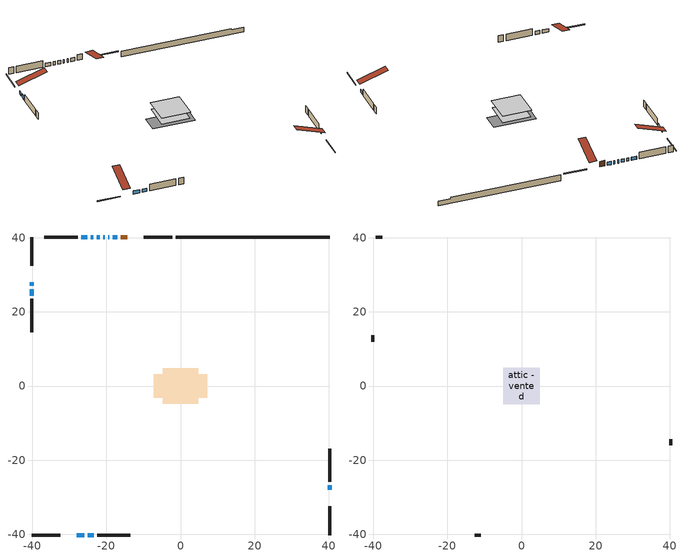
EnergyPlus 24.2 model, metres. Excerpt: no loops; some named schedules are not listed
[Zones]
conditioned space
 floor adiabatic (AdiabaticFloorConstruction): -4.75,-4.75 -4.75,4.75 4.75,4.75 4.75,-4.75 z0.71
 floor foundation (Slab1 construction): -7.26,-3.1 -7.26,3.1 7.26,3.1 7.26,-3.1 z-1.45
 wall outside (RimJoist1 construction): -2.18,40.2 -9.95,40.2 / -40.2,-40.2 -32.43,-40.2 / -40.2,40.2 -40.2,32.43 / 40.2,-40.2 40.2,-32.43 z0.71:1.01
 wall outside (AdiabaticWallConstruction 1): -14.33,40.2 -16.09,40.2 z0.71:2.74
 wall outside (AdiabaticWallConstruction): -17.02,40.2 -18.26,40.2 / 40.2,-28.05 40.2,-26.81 / -19.19,40.2 -19.53,40.2 / -20.46,40.2 -20.8,40.2 / -40.2,28.05 -40.2,27.03 / -21.73,40.2 -22.62,40.2 / -23.55,40.2 -24.23,40.2 / -25.15,40.2 -26.84,40.2 / -28.05,-40.2 -25.92,-40.2 / -24.99,-40.2 -23.45,-40.2 / -40.2,26.1 -40.2,24.41 z0.71:1.93
 wall outside (Wall1 construction): -27.77,40.2 -36.7,40.2 / -22.52,-40.2 -13.59,-40.2 / -40.2,23.48 -40.2,14.56 / 40.2,-25.88 40.2,-16.95 z0.71:3.15
 wall foundation (FoundationWall1 construction): -1.25,40.2,-1.45 -1.25,40.2,0.71 36.06,40.2,0.71 36.06,40.2,0.21 40.2,40.2,0.21 40.2,40.2,-1.45
 window (WindowConstruction): -17.02,40.2 -18.26,40.2 z0.71:1.93
 window (WindowConstruction 7): 40.2,-28.05 40.2,-26.81 z0.71:1.93
 window (WindowConstruction 8): -19.19,40.2 -19.53,40.2 z0.71:1.93
 window (WindowConstruction 9): -20.46,40.2 -20.8,40.2 z0.71:1.93
 window (WindowConstruction 10): -40.2,28.05 -40.2,27.03 z0.71:1.93
 window (WindowConstruction 1): -21.73,40.2 -22.62,40.2 z0.71:1.93
 window (WindowConstruction 2): -23.55,40.2 -24.22,40.2 z0.71:1.93
 window (WindowConstruction 3): -25.15,40.2 -26.84,40.2 z0.71:1.93
 window (WindowConstruction 4): -28.05,-40.2 -25.92,-40.2 z0.71:1.93
 window (WindowConstruction 5): -24.99,-40.2 -23.45,-40.2 z0.71:1.93
 window (WindowConstruction 6): -40.2,26.1 -40.2,24.41 z0.71:1.93
 door (Door): -14.33,40.2 -16.09,40.2 z0.71:2.74
 ceiling adiabatic (AdiabaticFloorConstruction): 4.75,-4.75 4.75,4.75 -4.75,4.75 -4.75,-4.75 z0.71
attic - vented
 floor to conditioned space (Floor1 construction Reversed): -4.91,-4.91 -4.91,4.91 4.91,4.91 4.91,-4.91 z3.15
 wall outside (Wall2 construction): -37.63,40.2 -39.27,40.2 / -12.66,-40.2 -11.02,-40.2 / -40.2,13.63 -40.2,11.98 / 40.2,-16.02 40.2,-14.38 z0.71:3.15
 roof outside (Roof1 construction): -13.4,40.2,3.15 -13.4,30.63,6.34 -10.88,30.63,6.34 -10.88,40.2,3.15; -28.98,-40.2,3.15 -28.98,-30.63,6.34 -31.5,-30.63,6.34 -31.5,-40.2,3.15; -40.2,28.98,3.15 -30.63,28.98,6.34 -30.63,31.5,6.34 -40.2,31.5,3.15; 40.2,-28.98,3.15 30.63,-28.98,6.34 30.63,-31.5,6.34 40.2,-31.5,3.15
[Building]
Building 1: Terrain=Suburbs
[Site:Location]
Regina Intl AP_SK: Latitude {deg}=50.43; Longitude {deg}=-104.67; Time Zone {hr}=-6; Elevation {m}=578; Keep Site Location Information=Yes
[Site:GroundTemperature:Shallow]
-2.28208, -4.75844, -4.95676, -3.7816, 0.936024, 5.63167, 9.70254, 12.2813, 12.5004, 10.403, 6.43594, 1.88434
[Site:WaterMainsTemperature]
Calculation Method=Schedule; Temperature Schedule=mains temperature schedule
[Material] Roughness=Rough; Thermal Absorptance=0.9
Name | Thickness {m} | Conductivity {W/m-K} | Density {kg/m3} | Specific Heat {J/kg-K} | Solar Absorptance | Visible Absorptance
asphalt or fiberglass shingles | 0.00635 | 0.162714 | 1121.4 | 1465.45 | 0.84 | 0.84
ceiling loosefill ins | 0.169333 | 0.0480833 | 16.02 | 1046.75 | 0.7 | 0.7
ceiling stud and cavity | 0.1397 | 0.112217 | 65.682 | 1177.47 | 0.7 | 0.7
concrete 4.0 in. | 0.1016 | 1.803125 | 2242.8 | 837.4 | 0.7 | 0.7
concrete 8.0 in. | 0.2032 | 1.803125 | 2242.8 | 837.4 | 0.7 | 0.7
door material | 0.04445 | 0.20624 | 512.64 | 1214.23 | 0.7 | 0.7
floor covering | 0.0127 | 0.0433444 | 54.468 | 1339.84 | 0.6 | 0.6
floor rigid ins; wall rigid ins | 0.512978 | 0.029427 | 32.04 | 1214.23 | 0.7 | 0.7
floor stud and cavity | 0.1397 | 1.75129 | 37.0049 | 1207.88 | 0.7 | 0.7
furniture material conditioned space 1 | 0.1524 | 0.115458 | 640.8 | 1214.23 | 0.6 | 0.6
gypsum board | 0.0127 | 0.160291 | 801 | 837.4 | 0.6 | 0.6
osb sheathing 0.5 in. | 0.0127 | 0.115458 | 512.64 | 1214.23 | 0.7 | 0.7
osb sheathing 0.75 in. | 0.01905 | 0.115458 | 512.64 | 1214.23 | 0.7 | 0.7
rim joist stud and cavity | 0.0508 | 0.271007 | 50.32683 | 1063.81 | 0.6 | 0.6
wall stud and cavity | 0.1397 | 0.0838672 | 139.0536 | 1170.24 | 0.7 | 0.7
wall stud and cavity 1 | 0.0889 | 6.1454 | 50.32683 | 1063.81 | 0.6 | 0.6
wall stud and cavity 2 | 0.0889 | 0.380278 | 52.3479 | 1209.89 | 0.7 | 0.7
wall stud and cavity 3 | 0.0889 | 0.391764 | 83.0341 | 1211.67 | 0.7 | 0.7
wood siding | 0.0254 | 0.102417 | 544.68 | 1172.36 | 0 | 0
wood siding 1 | 0.00254 | 0.102417 | 544.68 | 1172.36 | 0 | 0
wood siding 2; wood siding 3; wood siding 4 | 0.0254 | 0.102417 | 544.68 | 1172.36 | 0.7 | 0.7
[WindowMaterial:SimpleGlazingSystem]
Name | U-Factor {W/m2-K} | Solar Heat Gain Coefficient
WindowMaterial | 2.92076 | 0.67
WindowMaterial 1 | 2.93609 | 0.65
WindowMaterial 2 | 2.95256 | 0.63
WindowMaterial 3 | 2.938365 | 0.65
WindowMaterial 4 | 2.929848 | 0.66
WindowMaterial 5 | 2.90941 | 0.68
WindowMaterial 6 | 3.00026 | 0.58
WindowMaterial 7 | 2.74929 | 0.58
[Construction]
AdiabaticFloorConstruction: floor stud and cavity, floor rigid ins, osb sheathing 0.75 in., floor covering
AdiabaticWallConstruction: wood siding 3, wall rigid ins, wall stud and cavity 2, gypsum board
AdiabaticWallConstruction 1: wood siding 4, wall rigid ins, wall stud and cavity 2, gypsum board
Door: door material
Floor1 construction Reversed: gypsum board, ceiling stud and cavity, ceiling loosefill ins
FoundationWall1 construction: concrete 8.0 in.
furniture construction conditioned space 1: furniture material conditioned space 1
PartitionWallConstruction: gypsum board, wall stud and cavity 3, gypsum board
RimJoist1 construction: wood siding 2, rim joist stud and cavity
Roof1 construction: asphalt or fiberglass shingles
Slab1 construction: concrete 4.0 in.
Wall1 construction: wood siding, osb sheathing 0.5 in., wall stud and cavity, gypsum board
Wall2 construction: wood siding 1, wall stud and cavity 1
WindowConstruction; WindowConstruction 7: WindowMaterial
WindowConstruction 1: WindowMaterial 1
WindowConstruction 10; WindowConstruction 9: WindowMaterial 7
WindowConstruction 2: WindowMaterial 2
WindowConstruction 3; WindowConstruction 6: WindowMaterial 3
WindowConstruction 4: WindowMaterial 4
WindowConstruction 5: WindowMaterial 5
WindowConstruction 8: WindowMaterial 6
[Zone] Multiplier=1; Part of Total Floor Area=Yes
Name | Volume {m3}
attic - vented | 49.9853
conditioned space | 450.7
[Space]
Name | Zone | Volume {m3}
attic - vented 1 | attic - vented | 49.9853
conditioned space 1 | conditioned space | 450.7
[ZoneInfiltration:EffectiveLeakageArea]
infil attic - vented 1: Zone or Space=attic - vented 1; Schedule=Always On Discrete; Effective Air Leakage Area {cm2}=3048.32; Stack Coefficient=0.000391379; Wind Coefficient=1.33665e-05
[ZoneMixing]
whole house fan mix: Zone or Space=attic - vented; Schedule=Always On Continuous; Design Flow Rate Calculation Method=Flow/Zone; Design Flow Rate {m3/s}=0; Source Zone or Space=conditioned space
[SurfaceProperty:ExposedFoundationPerimeter]
Slab1: Exposed Perimeter Calculation Method=TotalExposedPerimeter; Total Exposed Perimeter {m}=41.453
[InternalMass] Zone or ZoneList=conditioned space; Space or SpaceList=conditioned space 1
Name | Construction | Surface Area {m2}
furniture mass conditioned space 1 | furniture construction conditioned space 1 | 72.1278
partition wall mass | PartitionWallConstruction | 180.32
[Lights]
interior lighting: Zone or ZoneList or Space or SpaceList=conditioned space 1; Schedule=interior lighting schedule; Design Level Calculation Method=LightingLevel; Lighting Level {W}=343.2; Return Air Fraction=0; Fraction Radiant=0.6; Fraction Visible=0.2; Fraction Replaceable=1
[People]
occupants: Zone or ZoneList or Space or SpaceList=conditioned space 1; Number of People Schedule=occupants schedule; Number of People Calculation Method=People; Number of People=3; Fraction Radiant=0.314171; Sensible Heat Fraction=0.56303; Activity Level Schedule=occupants activity schedule; Carbon Dioxide Generation Rate {m3/s-W}=0; Enable ASHRAE 55 Comfort Warnings=No; Mean Radiant Temperature Calculation Type=EnclosureAveraged
[ElectricEquipment] Zone or ZoneList or Space or SpaceList=conditioned space 1; Design Level Calculation Method=EquipmentLevel
Name | Schedule | Design Level {W} | Fraction Latent | Fraction Radiant | Fraction Lost
clothes dryer | clothes dryer schedule | 140.772 | 0.015 | 0.081 | 0.85
clothes washer | clothes washer schedule | 32.1985 | 0.03 | 0.162 | 0.7
cooking range | cooking range schedule | 215.147 | 0.08 | 0.432 | 0.2
dishwasher | dishwasher schedule | 66.8632 | 0.3 | 0.18 | 0.4
fridge | fridge schedule | 72.9452 | 0 | 0.6 | 0
mech vent house fan | mech vent house fan schedule | 0 | 0 | 0 | 1
mech vent house fan cfis | mech vent house fan cfis schedule | 0 | 0 | 0 | 0
misc plug loads | misc plug loads schedule | 494.7 | 0.045 | 0.513 | 0.1
whole house fan | Always On Discrete | 0 | 0 | 0 | 1
[OtherEquipment] Zone or ZoneList or Space or SpaceList=conditioned space 1; Design Level Calculation Method=EquipmentLevel
Name | Fuel Type | Schedule | Design Level {W} | Fraction Latent | Fraction Radiant | Fraction Lost
clothes dryer 1 | Electricity | clothes dryer schedule | 0 | 0.015 | 0.081 | 0.85
cooking range 1 | Electricity | cooking range schedule | 0 | 0.08 | 0.432 | 0.2
general water use latent | None | general water use schedule | 62.594 | 1 | 0 | 0
general water use sensible | None | general water use schedule | -61.6891 | 0 | 0.6 | 0
mech vent house fan latent load | None | Always On Discrete | 0 | 1 | 0 | 0
mech vent house fan sensible load | None | Always On Discrete | 0 | 0 | 0 | 0
water heater energy adjustment1 | NaturalGas | Always On Discrete | 0.01 | 0 | 0 | 1
[ZoneInfiltration:DesignFlowRate] Zone or ZoneList or Space or SpaceList=conditioned space 1; Schedule=Always On Discrete; Design Flow Rate Calculation Method=Flow/Zone; Design Flow Rate {m3/s}=0
infil flow; natural vent flow; whole house fan flow
[AvailabilityManager:Scheduled]
furnace airloop Availability Manager: Schedule=Always On Discrete
[Foundation:Kiva]
Foundation Kiva 1: Initial Indoor Air Temperature {C}=21; Wall Height Above Grade {m}=0.710001; Wall Depth Below Slab {m}=0.2032
[Foundation:Kiva:Settings]
Soil Conductivity {W/m-K}=0.849921; Soil Density {kg/m3}=1842.3; Soil Specific Heat {J/kg-K}=418.7; Ground Solar Absorptivity=0.9; Ground Thermal Absorptivity=0.9; Ground Surface Roughness {m}=0.03; Far-Field Width {m}=40; Deep-Ground Boundary Condition=ZeroFlux; Deep-Ground Depth {m}=40; Minimum Cell Dimension {m}=0.2; Maximum Cell Growth Coefficient=3; Simulation Timestep=Timestep
[Exterior:Lights]
exterior lighting: Schedule=exterior lighting schedule; Design Level {W}=75.6
[EnergyManagementSystem:GlobalVariable]
furnace_airloop_Fan_RTF
infil_program_Qfan
infil_program_Qinf
natural_vent_program_Qnv
natural_vent_program_Qwhf
[EnergyManagementSystem:Sensor]
Name | Output:Variable or Output:Meter Index Key | Output:Variable or Output:Meter
airflow_gain | infil flow | Infiltration Sensible Heat Gain Energy
airflow_gain_1 | natural vent flow | Infiltration Sensible Heat Gain Energy
airflow_gain_2 | whole house fan flow | Infiltration Sensible Heat Gain Energy
airflow_loss | infil flow | Infiltration Sensible Heat Loss Energy
airflow_loss_1 | natural vent flow | Infiltration Sensible Heat Loss Energy
airflow_loss_2 | whole house fan flow | Infiltration Sensible Heat Loss Energy
clg_load_cond |  | Cooling:EnergyTransfer:Zone:CONDITIONED SPACE
clg_sp_s; clg_sp_s_1 | cooling setpoint | Schedule Value
clothes_dryer_exhaust_0_sch_s | clothes dryer exhaust 0 schedule | Schedule Value
cool_season | cooling season schedule | Schedule Value
htg_load_cond |  | Heating:EnergyTransfer:Zone:CONDITIONED SPACE
htg_sp_s; htg_sp_s_1 | heating setpoint | Schedule Value
ig_ee_conv | clothes dryer | Electric Equipment Convective Heating Energy
ig_ee_conv_2 | cooking range | Electric Equipment Convective Heating Energy
ig_ee_conv_4 | fridge | Electric Equipment Convective Heating Energy
ig_ee_conv_5 | misc plug loads | Electric Equipment Convective Heating Energy
ig_ee_conv_6 | whole house fan | Electric Equipment Convective Heating Energy
ig_ee_rad | clothes dryer | Electric Equipment Radiant Heating Energy
ig_ee_rad_2 | cooking range | Electric Equipment Radiant Heating Energy
ig_ee_rad_4 | fridge | Electric Equipment Radiant Heating Energy
ig_ee_rad_5 | misc plug loads | Electric Equipment Radiant Heating Energy
ig_ee_rad_6 | whole house fan | Electric Equipment Radiant Heating Energy
ig_lgt_conv | interior lighting | Lights Convective Heating Energy
ig_lgt_rad | interior lighting | Lights Radiant Heating Energy
ig_lgt_vis | interior lighting | Lights Visible Radiation Heating Energy
ig_oe_conv | clothes dryer 1 | Other Equipment Convective Heating Energy
ig_oe_conv_1 | cooking range 1 | Other Equipment Convective Heating Energy
ig_oe_conv_2 | general water use latent | Other Equipment Convective Heating Energy
ig_oe_conv_3 | general water use sensible | Other Equipment Convective Heating Energy
ig_oe_conv_4 | water heater energy adjustment1 | Other Equipment Convective Heating Energy
ig_oe_rad | clothes dryer 1 | Other Equipment Radiant Heating Energy
ig_oe_rad_1 | cooking range 1 | Other Equipment Radiant Heating Energy
ig_oe_rad_2 | general water use latent | Other Equipment Radiant Heating Energy
ig_oe_rad_3 | general water use sensible | Other Equipment Radiant Heating Energy
ig_oe_rad_4 | water heater energy adjustment1 | Other Equipment Radiant Heating Energy
ig_ppl_conv | occupants | People Convective Heating Energy
ig_ppl_rad | occupants | People Radiant Heating Energy
im_conv | furniture mass conditioned space 1 | Surface Inside Face Convection Heat Gain Energy
im_conv_1 | partition wall mass | Surface Inside Face Convection Heat Gain Energy
im_ig | furniture mass conditioned space 1 | Surface Inside Face Internal Gains Radiation Heat Gain Energy
im_ig_1 | partition wall mass | Surface Inside Face Internal Gains Radiation Heat Gain Energy
im_lgt | furniture mass conditioned space 1 | Surface Inside Face Lights Radiation Heat Gain Energy
im_lgt_1 | partition wall mass | Surface Inside Face Lights Radiation Heat Gain Energy
im_sol | furniture mass conditioned space 1 | Surface Inside Face Solar Radiation Heat Gain Energy
im_sol_1 | partition wall mass | Surface Inside Face Solar Radiation Heat Gain Energy
im_surf | furniture mass conditioned space 1 | Surface Inside Face Net Surface Thermal Radiation Heat Gain Energy
im_surf_1 | partition wall mass | Surface Inside Face Net Surface Thermal Radiation Heat Gain Energy
mv_conv | mech vent house fan | Electric Equipment Convective Heating Energy
mv_conv_1 | mech vent house fan cfis | Electric Equipment Convective Heating Energy
mv_conv_2 | mech vent house fan latent load | Other Equipment Convective Heating Energy
mv_conv_3 | mech vent house fan sensible load | Other Equipment Convective Heating Energy
mv_rad | mech vent house fan | Electric Equipment Radiant Heating Energy
mv_rad_1 | mech vent house fan cfis | Electric Equipment Radiant Heating Energy
mv_rad_2 | mech vent house fan latent load | Other Equipment Radiant Heating Energy
mv_rad_3 | mech vent house fan sensible load | Other Equipment Radiant Heating Energy
natural_vent_s | natural vent schedule | Schedule Value
out_pb_s |  | Site Outdoor Air Barometric Pressure
out_wt_s |  | Site Outdoor Air Humidity Ratio
site_vw_s |  | Site Wind Speed
ss_back_out | Window1 | Surface Window Shortwave from Zone Back Out Window Heat Transfer Rate
ss_back_out_1 | Window11 | Surface Window Shortwave from Zone Back Out Window Heat Transfer Rate
ss_back_out_10 | Window9 | Surface Window Shortwave from Zone Back Out Window Heat Transfer Rate
ss_back_out_2 | Window12 | Surface Window Shortwave from Zone Back Out Window Heat Transfer Rate
ss_back_out_3 | Window13 | Surface Window Shortwave from Zone Back Out Window Heat Transfer Rate
ss_back_out_4 | Window14 | Surface Window Shortwave from Zone Back Out Window Heat Transfer Rate
ss_back_out_5 | Window2 | Surface Window Shortwave from Zone Back Out Window Heat Transfer Rate
ss_back_out_6 | Window3 | Surface Window Shortwave from Zone Back Out Window Heat Transfer Rate
ss_back_out_7 | Window4 | Surface Window Shortwave from Zone Back Out Window Heat Transfer Rate
ss_back_out_8 | Window6 | Surface Window Shortwave from Zone Back Out Window Heat Transfer Rate
ss_back_out_9 | Window8 | Surface Window Shortwave from Zone Back Out Window Heat Transfer Rate
ss_conv | Door1 | Surface Inside Face Convection Heat Gain Energy
ss_conv_1 | Window1 | Surface Inside Face Convection Heat Gain Energy
ss_conv_10 | Window8 | Surface Inside Face Convection Heat Gain Energy
ss_conv_11 | Window9 | Surface Inside Face Convection Heat Gain Energy
ss_conv_2 | Window11 | Surface Inside Face Convection Heat Gain Energy
ss_conv_3 | Window12 | Surface Inside Face Convection Heat Gain Energy
ss_conv_4 | Window13 | Surface Inside Face Convection Heat Gain Energy
ss_conv_5 | Window14 | Surface Inside Face Convection Heat Gain Energy
ss_conv_6 | Window2 | Surface Inside Face Convection Heat Gain Energy
ss_conv_7 | Window3 | Surface Inside Face Convection Heat Gain Energy
ss_conv_8 | Window4 | Surface Inside Face Convection Heat Gain Energy
ss_conv_9 | Window6 | Surface Inside Face Convection Heat Gain Energy
ss_ig | Door1 | Surface Inside Face Internal Gains Radiation Heat Gain Energy
ss_ig_1 | Window1 | Surface Inside Face Internal Gains Radiation Heat Gain Energy
ss_ig_10 | Window8 | Surface Inside Face Internal Gains Radiation Heat Gain Energy
ss_ig_11 | Window9 | Surface Inside Face Internal Gains Radiation Heat Gain Energy
ss_ig_2 | Window11 | Surface Inside Face Internal Gains Radiation Heat Gain Energy
ss_ig_3 | Window12 | Surface Inside Face Internal Gains Radiation Heat Gain Energy
ss_ig_4 | Window13 | Surface Inside Face Internal Gains Radiation Heat Gain Energy
ss_ig_5 | Window14 | Surface Inside Face Internal Gains Radiation Heat Gain Energy
ss_ig_6 | Window2 | Surface Inside Face Internal Gains Radiation Heat Gain Energy
ss_ig_7 | Window3 | Surface Inside Face Internal Gains Radiation Heat Gain Energy
ss_ig_8 | Window4 | Surface Inside Face Internal Gains Radiation Heat Gain Energy
ss_ig_9 | Window6 | Surface Inside Face Internal Gains Radiation Heat Gain Energy
ss_lgt | Door1 | Surface Inside Face Lights Radiation Heat Gain Energy
ss_sol | Door1 | Surface Inside Face Solar Radiation Heat Gain Energy
ss_surf | Door1 | Surface Inside Face Net Surface Thermal Radiation Heat Gain Energy
ss_surf_1 | Window1 | Surface Inside Face Net Surface Thermal Radiation Heat Gain Energy
ss_surf_10 | Window8 | Surface Inside Face Net Surface Thermal Radiation Heat Gain Energy
ss_surf_11 | Window9 | Surface Inside Face Net Surface Thermal Radiation Heat Gain Energy
ss_surf_2 | Window11 | Surface Inside Face Net Surface Thermal Radiation Heat Gain Energy
ss_surf_3 | Window12 | Surface Inside Face Net Surface Thermal Radiation Heat Gain Energy
ss_surf_4 | Window13 | Surface Inside Face Net Surface Thermal Radiation Heat Gain Energy
ss_surf_5 | Window14 | Surface Inside Face Net Surface Thermal Radiation Heat Gain Energy
ss_surf_6 | Window2 | Surface Inside Face Net Surface Thermal Radiation Heat Gain Energy
ss_surf_7 | Window3 | Surface Inside Face Net Surface Thermal Radiation Heat Gain Energy
ss_surf_8 | Window4 | Surface Inside Face Net Surface Thermal Radiation Heat Gain Energy
ss_surf_9 | Window6 | Surface Inside Face Net Surface Thermal Radiation Heat Gain Energy
ss_trans_in | Window1 | Surface Window Transmitted Solar Radiation Rate
ss_trans_in_1 | Window11 | Surface Window Transmitted Solar Radiation Rate
ss_trans_in_10 | Window9 | Surface Window Transmitted Solar Radiation Rate
ss_trans_in_2 | Window12 | Surface Window Transmitted Solar Radiation Rate
ss_trans_in_3 | Window13 | Surface Window Transmitted Solar Radiation Rate
ss_trans_in_4 | Window14 | Surface Window Transmitted Solar Radiation Rate
ss_trans_in_5 | Window2 | Surface Window Transmitted Solar Radiation Rate
ss_trans_in_6 | Window3 | Surface Window Transmitted Solar Radiation Rate
ss_trans_in_7 | Window4 | Surface Window Transmitted Solar Radiation Rate
ss_trans_in_8 | Window6 | Surface Window Transmitted Solar Radiation Rate
ss_trans_in_9 | Window8 | Surface Window Transmitted Solar Radiation Rate
ss_trans_out | Window1 | Surface Inside Face Initial Transmitted Diffuse Transmitted Out Window Solar Radiation Rate
ss_trans_out_1 | Window11 | Surface Inside Face Initial Transmitted Diffuse Transmitted Out Window Solar Radiation Rate
ss_trans_out_10 | Window9 | Surface Inside Face Initial Transmitted Diffuse Transmitted Out Window Solar Radiation Rate
ss_trans_out_2 | Window12 | Surface Inside Face Initial Transmitted Diffuse Transmitted Out Window Solar Radiation Rate
ss_trans_out_3 | Window13 | Surface Inside Face Initial Transmitted Diffuse Transmitted Out Window Solar Radiation Rate
ss_trans_out_4 | Window14 | Surface Inside Face Initial Transmitted Diffuse Transmitted Out Window Solar Radiation Rate
ss_trans_out_5 | Window2 | Surface Inside Face Initial Transmitted Diffuse Transmitted Out Window Solar Radiation Rate
ss_trans_out_6 | Window3 | Surface Inside Face Initial Transmitted Diffuse Transmitted Out Window Solar Radiation Rate
ss_trans_out_7 | Window4 | Surface Inside Face Initial Transmitted Diffuse Transmitted Out Window Solar Radiation Rate
ss_trans_out_8 | Window6 | Surface Inside Face Initial Transmitted Diffuse Transmitted Out Window Solar Radiation Rate
ss_trans_out_9 | Window8 | Surface Inside Face Initial Transmitted Diffuse Transmitted Out Window Solar Radiation Rate
s_conv | Floor1 | Surface Inside Face Convection Heat Gain Energy
s_conv_1 | FoundationWall1 | Surface Inside Face Convection Heat Gain Energy
s_conv_10 | Wall1:180 | Surface Inside Face Convection Heat Gain Energy
s_conv_11 | Wall1:270 | Surface Inside Face Convection Heat Gain Energy
s_conv_12 | Wall1:90 | Surface Inside Face Convection Heat Gain Energy
s_conv_2 | inferred conditioned ceiling | Surface Inside Face Convection Heat Gain Energy
s_conv_3 | inferred conditioned floor | Surface Inside Face Convection Heat Gain Energy
s_conv_4 | RimJoist1:0 | Surface Inside Face Convection Heat Gain Energy
s_conv_5 | RimJoist1:180 | Surface Inside Face Convection Heat Gain Energy
s_conv_6 | RimJoist1:270 | Surface Inside Face Convection Heat Gain Energy
s_conv_7 | RimJoist1:90 | Surface Inside Face Convection Heat Gain Energy
s_conv_8 | Slab1 | Surface Inside Face Convection Heat Gain Energy
s_conv_9 | Wall1:0 | Surface Inside Face Convection Heat Gain Energy
s_ig | Floor1 | Surface Inside Face Internal Gains Radiation Heat Gain Energy
s_ig_1 | FoundationWall1 | Surface Inside Face Internal Gains Radiation Heat Gain Energy
s_ig_10 | Wall1:180 | Surface Inside Face Internal Gains Radiation Heat Gain Energy
s_ig_11 | Wall1:270 | Surface Inside Face Internal Gains Radiation Heat Gain Energy
s_ig_12 | Wall1:90 | Surface Inside Face Internal Gains Radiation Heat Gain Energy
s_ig_2 | inferred conditioned ceiling | Surface Inside Face Internal Gains Radiation Heat Gain Energy
s_ig_3 | inferred conditioned floor | Surface Inside Face Internal Gains Radiation Heat Gain Energy
s_ig_4 | RimJoist1:0 | Surface Inside Face Internal Gains Radiation Heat Gain Energy
s_ig_5 | RimJoist1:180 | Surface Inside Face Internal Gains Radiation Heat Gain Energy
s_ig_6 | RimJoist1:270 | Surface Inside Face Internal Gains Radiation Heat Gain Energy
s_ig_7 | RimJoist1:90 | Surface Inside Face Internal Gains Radiation Heat Gain Energy
s_ig_8 | Slab1 | Surface Inside Face Internal Gains Radiation Heat Gain Energy
s_ig_9 | Wall1:0 | Surface Inside Face Internal Gains Radiation Heat Gain Energy
s_lgt | Floor1 | Surface Inside Face Lights Radiation Heat Gain Energy
s_lgt_1 | FoundationWall1 | Surface Inside Face Lights Radiation Heat Gain Energy
s_lgt_10 | Wall1:180 | Surface Inside Face Lights Radiation Heat Gain Energy
s_lgt_11 | Wall1:270 | Surface Inside Face Lights Radiation Heat Gain Energy
s_lgt_12 | Wall1:90 | Surface Inside Face Lights Radiation Heat Gain Energy
s_lgt_2 | inferred conditioned ceiling | Surface Inside Face Lights Radiation Heat Gain Energy
s_lgt_3 | inferred conditioned floor | Surface Inside Face Lights Radiation Heat Gain Energy
s_lgt_4 | RimJoist1:0 | Surface Inside Face Lights Radiation Heat Gain Energy
s_lgt_5 | RimJoist1:180 | Surface Inside Face Lights Radiation Heat Gain Energy
s_lgt_6 | RimJoist1:270 | Surface Inside Face Lights Radiation Heat Gain Energy
s_lgt_7 | RimJoist1:90 | Surface Inside Face Lights Radiation Heat Gain Energy
s_lgt_8 | Slab1 | Surface Inside Face Lights Radiation Heat Gain Energy
s_lgt_9 | Wall1:0 | Surface Inside Face Lights Radiation Heat Gain Energy
s_sol | Floor1 | Surface Inside Face Solar Radiation Heat Gain Energy
s_sol_1 | FoundationWall1 | Surface Inside Face Solar Radiation Heat Gain Energy
s_sol_10 | Wall1:180 | Surface Inside Face Solar Radiation Heat Gain Energy
s_sol_11 | Wall1:270 | Surface Inside Face Solar Radiation Heat Gain Energy
s_sol_12 | Wall1:90 | Surface Inside Face Solar Radiation Heat Gain Energy
s_sol_2 | inferred conditioned ceiling | Surface Inside Face Solar Radiation Heat Gain Energy
s_sol_3 | inferred conditioned floor | Surface Inside Face Solar Radiation Heat Gain Energy
s_sol_4 | RimJoist1:0 | Surface Inside Face Solar Radiation Heat Gain Energy
s_sol_5 | RimJoist1:180 | Surface Inside Face Solar Radiation Heat Gain Energy
s_sol_6 | RimJoist1:270 | Surface Inside Face Solar Radiation Heat Gain Energy
s_sol_7 | RimJoist1:90 | Surface Inside Face Solar Radiation Heat Gain Energy
s_sol_8 | Slab1 | Surface Inside Face Solar Radiation Heat Gain Energy
s_sol_9 | Wall1:0 | Surface Inside Face Solar Radiation Heat Gain Energy
s_surf | Floor1 | Surface Inside Face Net Surface Thermal Radiation Heat Gain Energy
s_surf_1 | FoundationWall1 | Surface Inside Face Net Surface Thermal Radiation Heat Gain Energy
s_surf_10 | Wall1:180 | Surface Inside Face Net Surface Thermal Radiation Heat Gain Energy
